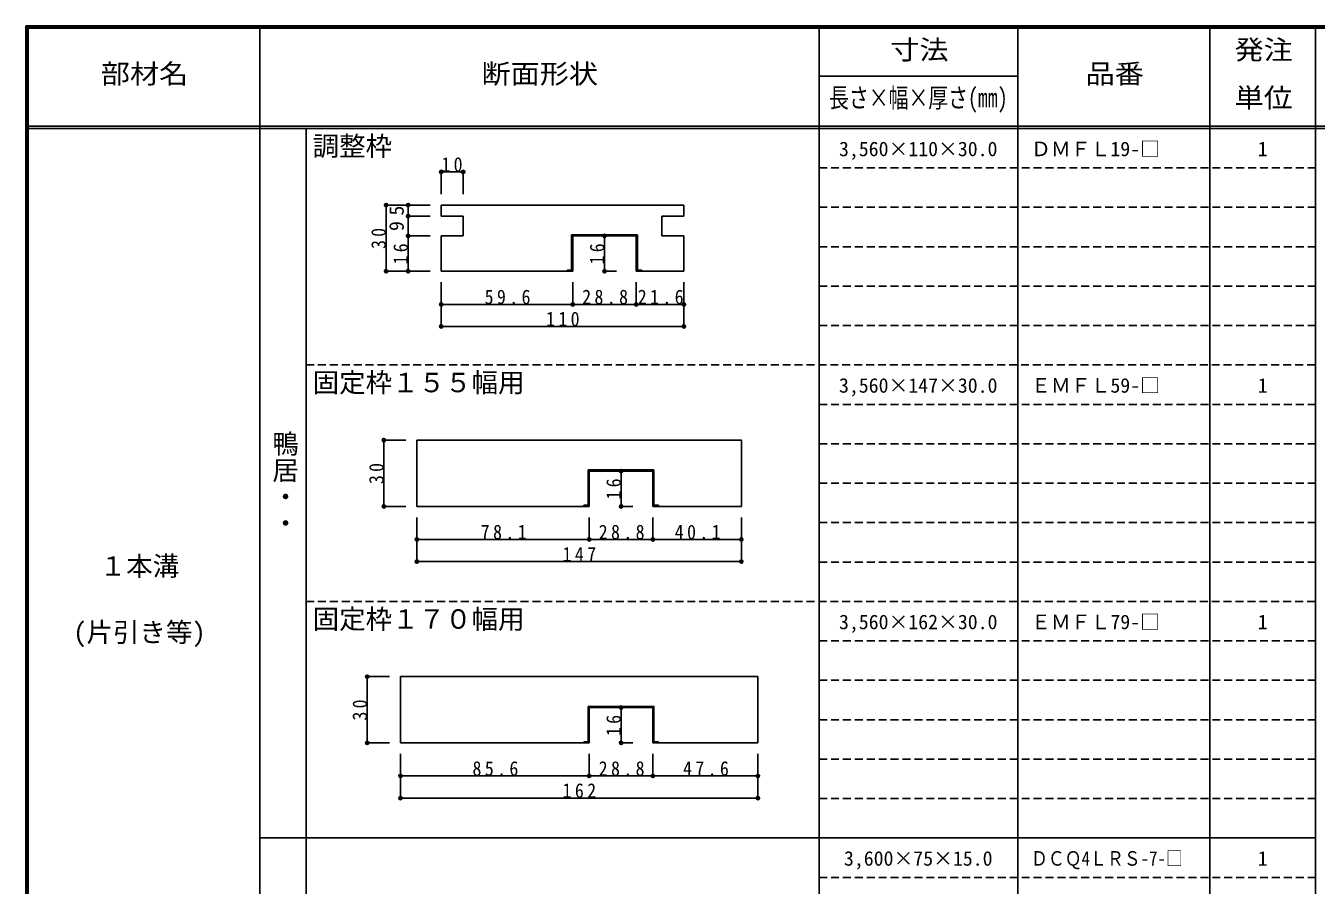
# Model space of a CAD drawing. Units: millimetres, scale not verified. Extents: x -600 to 570, y -431 to 418.
# Drawn here: x -600 to -15, y 28 to 418 of the extents above; entities that cross this region are included whole.
import ezdxf
from ezdxf.enums import TextEntityAlignment as Align

# ---------------------------------------------------------------- set-up
doc = ezdxf.new("R2010")
doc.units = ezdxf.units.MM
doc.header["$LTSCALE"] = 3
doc.header["$PDMODE"] = 32
doc.header["$PDSIZE"] = 1.5
doc.linetypes.add('DASHED1', pattern=[1.8, 1.2, -0.6])
for name, color, linetype in [('0-4', 3, 'Continuous'), ('0-A', 7, 'Continuous'), ('0-B', 7, 'Continuous'), ('F-1', 7, 'DASHED1'), ('F-A', 7, 'Continuous')]:
    doc.layers.add(name, color=color, linetype=linetype)
doc.styles.add('@ＭＳ ゴシック', font='')
doc.styles.add('ＭＳ ゴシック', font='')
doc.styles.get('@ＭＳ ゴシック').set_extended_font_data('@MS Gothic')
doc.styles.get('ＭＳ ゴシック').set_extended_font_data('MS Gothic')

msp = doc.modelspace()

# ---------------------------------------------------------------- linework, layer by layer
at = {"layer": '0-4'}
for p, q in [((-411.75, 336.296), (-411.75, 331.296)), ((-301.75, 336.296), (-411.75, 336.296)), ((-301.75, 336.296), (-301.75, 331.296)), ((-401.75, 331.296), (-411.75, 331.296)), ((-401.75, 331.296), (-401.75, 322.296)), ((-311.75, 331.296), (-301.75, 331.296)), ((-311.75, 331.296), (-311.75, 322.296)), ((-411.75, 322.296), (-411.75, 306.296)), ((-401.75, 322.296), (-411.75, 322.296)), ((-352.65, 322.796), (-352.65, 306.796)), ((-352.65, 322.796), (-322.85, 322.796)), ((-352.15, 322.296), (-352.15, 306.296)), ((-352.15, 322.296), (-323.35, 322.296)), ((-323.35, 306.296), (-323.35, 322.296)), ((-322.85, 306.796), (-322.85, 322.796)), ((-311.75, 322.296), (-301.75, 322.296)), ((-301.75, 306.296), (-301.75, 322.296)), ((-411.75, 306.296), (-352.15, 306.296)), ((-354.65, 306.796), (-352.65, 306.796)), ((-354.65, 306.796), (-354.65, 306.296)), ((-323.35, 306.296), (-301.75, 306.296)), ((-322.85, 306.796), (-320.85, 306.796)), ((-320.85, 306.296), (-320.85, 306.796)), ((-422.75, 229.786), (-422.75, 199.786)), ((-275.75, 229.786), (-422.75, 229.786)), ((-275.75, 199.786), (-275.75, 229.786)), ((-345.15, 216.286), (-315.35, 216.286)), ((-345.15, 216.286), (-345.15, 200.286)), ((-344.65, 215.786), (-344.65, 199.786)), ((-344.65, 215.786), (-315.85, 215.786)), ((-315.35, 216.286), (-315.35, 200.286)), ((-422.75, 199.786), (-344.65, 199.786)), ((-347.15, 200.286), (-345.15, 200.286)), ((-347.15, 200.286), (-347.15, 199.786)), ((-430.25, 122.643), (-430.25, 92.643)), ((-268.25, 122.643), (-430.25, 122.643)), ((-268.25, 92.643), (-268.25, 122.643)), ((-345.15, 109.143), (-345.15, 93.143)), ((-344.65, 108.643), (-344.65, 92.643)), ((-344.65, 108.643), (-315.85, 108.643)), ((-315.85, 108.643), (-315.85, 92.643)), ((-430.25, 92.643), (-344.65, 92.643)), ((-347.15, 93.143), (-345.15, 93.143)), ((-347.15, 93.143), (-347.15, 92.643)), ((-315.85, 92.643), (-268.25, 92.643)), ((-315.35, 93.143), (-313.35, 93.143)), ((-313.35, 93.143), (-313.35, 92.643))]:
    msp.add_line(p, q, dxfattribs=at)
for points in [[(-315.85, 215.786), (-315.85, 199.786), (-275.75, 199.786)], [(-315.35, 200.286), (-313.35, 200.286), (-313.35, 199.786)], [(-345.15, 109.143), (-315.35, 109.143), (-315.35, 93.143)]]:
    msp.add_lwpolyline(points, dxfattribs=at)
at = {"layer": '0-B', "color": 4}
for p, q in [((-411.75, 351.296), (-411.75, 341.296)), ((-411.75, 351.296), (-401.75, 351.296)), ((-401.75, 351.296), (-401.75, 341.296)), ((-436.75, 336.296), (-416.75, 336.296)), ((-436.75, 336.296), (-436.75, 306.296)), ((-426.75, 336.296), (-426.75, 331.296)), ((-426.75, 331.296), (-426.75, 322.296)), ((-426.75, 331.296), (-416.75, 331.296)), ((-426.75, 322.296), (-426.75, 306.296)), ((-426.75, 322.296), (-416.75, 322.296)), ((-337.75, 322.296), (-332.35, 322.296)), ((-337.75, 306.296), (-337.75, 322.296)), ((-436.75, 306.296), (-416.75, 306.296)), ((-337.75, 306.296), (-332.35, 306.296)), ((-411.75, 281.296), (-411.75, 301.296)), ((-352.15, 291.296), (-352.15, 301.296)), ((-323.35, 291.296), (-323.35, 301.296)), ((-301.75, 281.296), (-301.75, 301.296)), ((-411.75, 291.296), (-352.15, 291.296)), ((-352.15, 291.296), (-323.35, 291.296)), ((-323.35, 291.296), (-301.75, 291.296)), ((-301.75, 281.296), (-411.75, 281.296)), ((-437.75, 229.786), (-427.75, 229.786)), ((-437.75, 229.786), (-437.75, 199.786)), ((-330.25, 215.786), (-324.85, 215.786)), ((-330.25, 215.786), (-330.25, 199.786)), ((-437.75, 199.786), (-427.75, 199.786)), ((-330.25, 199.786), (-324.85, 199.786)), ((-422.75, 174.786), (-422.75, 194.786)), ((-344.65, 184.786), (-344.65, 194.786)), ((-315.85, 184.786), (-315.85, 194.786)), ((-275.75, 174.786), (-275.75, 194.786)), ((-422.75, 184.786), (-344.65, 184.786)), ((-344.65, 184.786), (-315.85, 184.786)), ((-315.85, 184.786), (-275.75, 184.786)), ((-275.75, 174.786), (-422.75, 174.786)), ((-445.25, 122.643), (-435.25, 122.643)), ((-445.25, 92.643), (-445.25, 122.643)), ((-330.25, 108.643), (-324.85, 108.643)), ((-330.25, 108.643), (-330.25, 92.643)), ((-445.25, 92.643), (-435.25, 92.643)), ((-330.25, 92.643), (-324.85, 92.643)), ((-430.25, 67.643), (-430.25, 87.643)), ((-344.65, 77.643), (-344.65, 87.643)), ((-315.85, 77.643), (-315.85, 87.643)), ((-268.25, 67.643), (-268.25, 87.643)), ((-430.25, 77.643), (-344.65, 77.643)), ((-344.65, 77.643), (-315.85, 77.643)), ((-315.85, 77.643), (-268.25, 77.643)), ((-268.25, 67.643), (-430.25, 67.643))]:
    msp.add_line(p, q, dxfattribs=at)
at = {"layer": '0-B'}
for p in [(-411.75, 351.296), (-401.75, 351.296), (-436.75, 336.296), (-426.75, 336.296), (-426.75, 331.296), (-426.75, 322.296), (-337.75, 322.296), (-436.75, 306.296), (-426.75, 306.296), (-337.75, 306.296), (-411.75, 291.296), (-352.15, 291.296), (-323.35, 291.296), (-301.75, 291.296), (-411.75, 281.296), (-301.75, 281.296), (-437.75, 229.786), (-330.25, 215.786), (-437.75, 199.786), (-330.25, 199.786), (-422.75, 184.786), (-344.65, 184.786), (-315.85, 184.786), (-275.75, 184.786), (-422.75, 174.786), (-275.75, 174.786), (-445.25, 122.643), (-330.25, 108.643), (-445.25, 92.643), (-330.25, 92.643), (-430.25, 77.643), (-344.65, 77.643), (-315.85, 77.643), (-268.25, 77.643), (-430.25, 67.643), (-268.25, 67.643)]:
    msp.add_point(p, dxfattribs=at)
at = {"layer": 'F-1', "color": 6, "linetype": 'Continuous'}
for p, q in [((-600, 417.5), (-600, -420.5)), ((-600, 417.5), (570, 417.5)), ((-600, 417), (570, 417)), ((-600, 416.5), (570, 416.5)), ((-599.5, 417.5), (-599.5, -420.5)), ((-599, 417.5), (-599, -420.5)), ((-15.5, 417.505), (-15.5, -379.5)), ((570, 372), (-600, 372)), ((570, 371), (-600, 371))]:
    msp.add_line(p, q, dxfattribs=at)
at = {"layer": 'F-1', "linetype": 'Continuous'}
for p, q in [((-494, 417.5), (-494, -379)), ((-240.5, 417.505), (-240.5, -379.5)), ((-150.5, 417.505), (-150.5, -379.5)), ((-63.5, 417.505), (-63.5, -379.5)), ((-240.5, 394.75), (-150.5, 394.75)), ((-473, 371), (-473, -379)), ((-494, 49.571), (-15.5, 49.571))]:
    msp.add_line(p, q, dxfattribs=at)
at = {"layer": 'F-1'}
for p, q in [((-240.5, 353.143), (-15.5, 353.143)), ((-240.5, 335.286), (-15.5, 335.286)), ((-240.5, 317.429), (-15.5, 317.429)), ((-240.5, 299.571), (-15.5, 299.571)), ((-240.5, 281.714), (-15.5, 281.714)), ((-473, 263.857), (-15.5, 263.857)), ((-240.5, 246), (-15.5, 246)), ((-240.5, 228.143), (-15.5, 228.143)), ((-240.5, 210.286), (-15.5, 210.286)), ((-240.5, 192.429), (-15.5, 192.429)), ((-240.5, 174.571), (-15.5, 174.571)), ((-473, 156.714), (-15.5, 156.714)), ((-240.5, 138.857), (-15.5, 138.857)), ((-240.5, 121), (-15.5, 121)), ((-240.5, 103.143), (-15.5, 103.143)), ((-240.5, 85.286), (-15.5, 85.286)), ((-240.5, 67.429), (-15.5, 67.429)), ((-240.5, 31.714), (-15.5, 31.714))]:
    msp.add_line(p, q, dxfattribs=at)

# ---------------------------------------------------------------- texts
at = {"layer": '0-A', "style": 'ＭＳ ゴシック'}
for s, height, p in [('調整枠', 8.798, (-470, 356)), ('3,560×110×30.0', 6.598, (-231.5, 356.455)), ('ＤＭＦＬ19-□', 6.598, (-144.5, 356.455)), ('1', 6.598, (-41.75, 356.455)), ('固定枠１５５幅用', 8.798, (-470, 248.857)), ('3,560×147×30.0', 6.598, (-231.5, 249.313)), ('ＥＭＦＬ59-□', 6.598, (-144.5, 249.313)), ('1', 6.598, (-41.75, 249.313)), ('１本溝', 8.798, (-566.5, 165.714)), ('固定枠１７０幅用', 8.798, (-470, 141.714)), ('(片引き等)', 8.798, (-578.5, 135.714)), ('3,560×162×30.0', 6.598, (-231.5, 142.17)), ('ＥＭＦＬ79-□', 6.598, (-144.5, 142.17)), ('1', 6.598, (-41.75, 142.17)), ('3,600×75×15.0', 6.598, (-229.25, 35.027)), ('1', 6.598, (-41.75, 35.027))]:
    msp.add_text(s, height=height, dxfattribs=at).set_placement(p, align=Align.BOTTOM_LEFT)
at = {"layer": '0-A', "style": '@ＭＳ ゴシック'}
msp.add_text('鴨居・・', height=8.798, rotation=270, dxfattribs=at).set_placement((-489.5, 234.286), align=Align.BOTTOM_LEFT)
at = {"layer": '0-A', "style": 'ＭＳ ゴシック', "width": 0.85}
msp.add_text('ＤＣＱ4ＬＲＳ-7-□', height=6.598, dxfattribs=at).set_placement((-144.5, 35.027), align=Align.BOTTOM_LEFT)
at = {"layer": '0-B', "style": 'ＭＳ ゴシック'}
for s, p in [('5', (-426.75, 331.546)), ('9', (-426.75, 324.546))]:
    msp.add_text(s, height=6.598, rotation=90, dxfattribs=at).set_placement(p, align=Align.BOTTOM_LEFT)
at = {"layer": '0-B', "char_height": 6.598, "attachment_point": 7, "style": 'ＭＳ ゴシック'}
for s, insert in [('\\T1.36;\\W0.9;10', (-411.625, 351.296)), ('\\T1.38;\\W0.9;59.6', (-392.075, 291.296)), ('\\T1.38;\\W0.9;28.8', (-347.875, 291.296)), ('\\T1.38;\\W0.9;21.6', (-322.675, 291.296)), ('\\T1.38;\\W0.9;110', (-364.25, 281.296)), ('\\T1.38;\\W0.9;78.1', (-393.825, 184.786)), ('\\T1.38;\\W0.9;28.8', (-340.375, 184.786)), ('\\T1.38;\\W0.9;40.1', (-305.925, 184.786)), ('\\T1.38;\\W0.9;147', (-356.75, 174.786)), ('\\T1.38;\\W0.9;85.6', (-397.575, 77.643)), ('\\T1.38;\\W0.9;28.8', (-340.375, 77.643)), ('\\T1.38;\\W0.9;47.6', (-302.175, 77.643)), ('\\T1.38;\\W0.9;162', (-356.75, 67.643))]:
    msp.add_mtext(s, dxfattribs=dict(at, insert=insert))
at = {"layer": '0-B', "char_height": 6.598, "attachment_point": 7, "rotation": 90, "style": 'ＭＳ ゴシック'}
for s, insert in [('\\T1.36;\\W0.9;30', (-436.75, 316.421)), ('\\T1.36;\\W0.9;16', (-426.75, 309.421)), ('\\T1.36;\\W0.9;16', (-337.75, 309.421)), ('\\T1.36;\\W0.9;30', (-437.75, 209.911)), ('\\T1.36;\\W0.9;16', (-330.25, 202.911)), ('\\T1.36;\\W0.9;30', (-445.25, 102.768)), ('\\T1.36;\\W0.9;16', (-330.25, 95.768))]:
    msp.add_mtext(s, dxfattribs=dict(at, insert=insert))
at = {"layer": 'F-1', "style": 'ＭＳ ゴシック'}
for s, width, p in [('寸法', 1.1, (-208.25, 399.625)), ('発注', 1.1, (-52.25, 399.625)), ('品番', 1.1, (-119.75, 388.75)), ('長さ×幅×厚さ(㎜)', 0.75, (-236, 377.875)), ('単位', 1.1, (-52.25, 377.875))]:
    msp.add_text(s, height=8.798, dxfattribs=dict(at, width=width)).set_placement(p, align=Align.BOTTOM_LEFT)
at = {"layer": 'F-A', "style": 'ＭＳ ゴシック', "width": 1.1}
for s, p in [('部材名', (-566, 388.75)), ('断面形状', (-393.5, 388.75))]:
    msp.add_text(s, height=8.798, dxfattribs=at).set_placement(p, align=Align.BOTTOM_LEFT)

doc.saveas('drawing.dxf')
